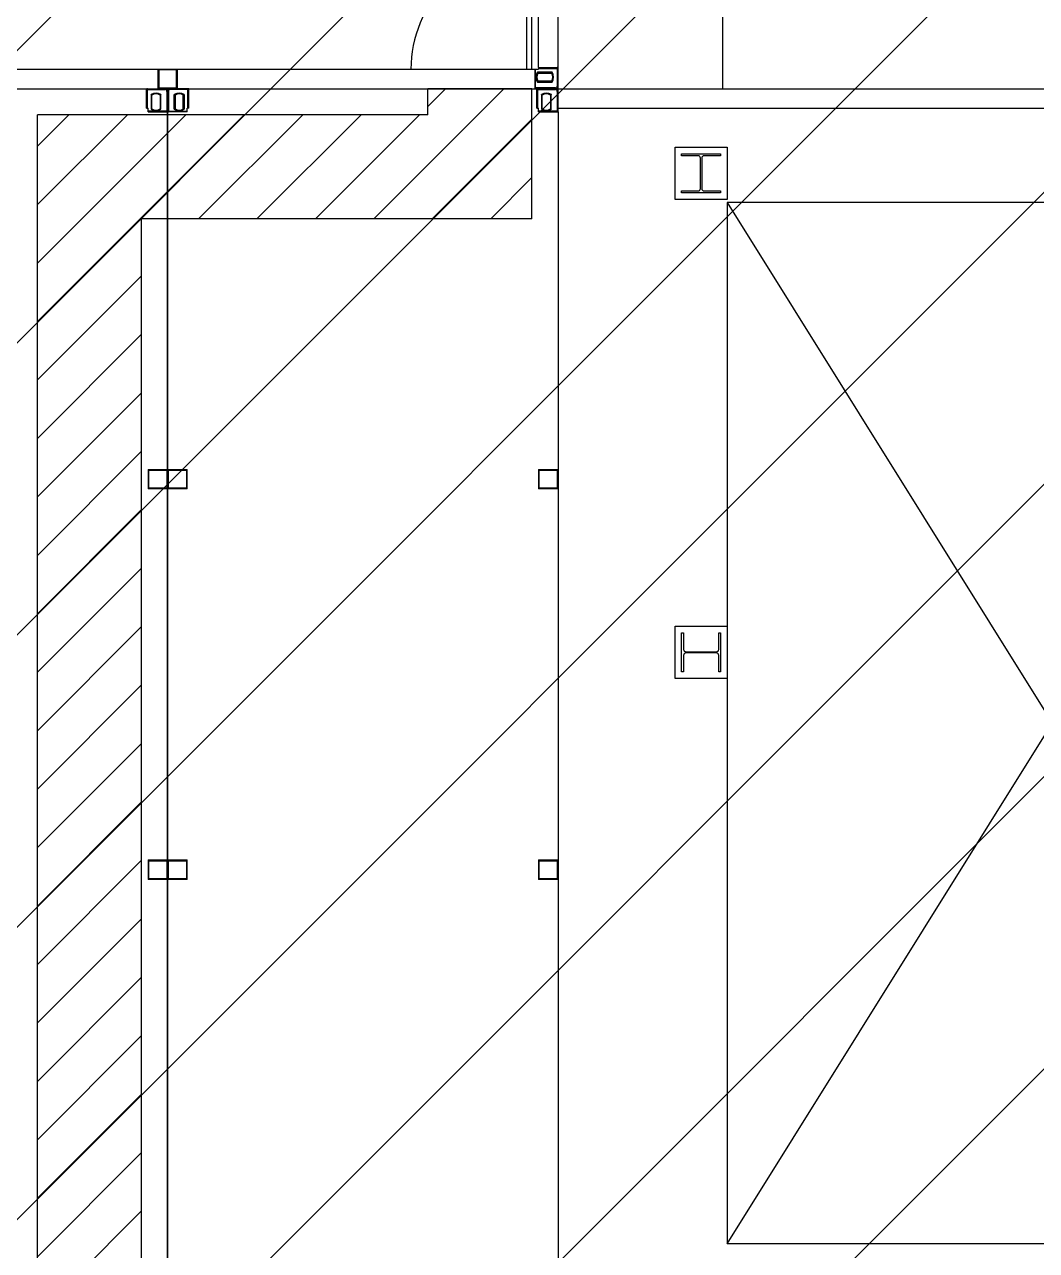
# Model space of a CAD drawing. Header units: millimetres. Extents: x -300 to 383236, y -195106 to -144646.
# Drawn here: x 61669 to 62136, y -149453 to -148888 of the extents above; entities that cross this region are included whole.
import ezdxf

# ---------------------------------------------------------------- set-up
doc = ezdxf.new("R2010")
doc.units = ezdxf.units.MM
doc.header["$LTSCALE"] = 60
doc.linetypes.add('CENTER', pattern=[2, 1.25, -0.25, 0.25, -0.25])
doc.linetypes.add('PHANTOM2', pattern=[31.75, 15.875, -3.175, 3.175, -3.175, 3.175, -3.175])
for name, color, linetype in [('C_CEN', 1, 'CENTER'), ('C_TEXT_01', 2, 'Continuous'), ('THERMAL INSULATED', 3, 'Continuous')]:
    doc.layers.add(name, color=color, linetype=linetype)

# ---------------------------------------------------------------- blocks, each defined once
blk = doc.blocks.new('KEY PLAN_NEW')
h = blk.add_hatch()
h.set_pattern_fill('ANSI31', color=253, scale=2)
h.set_pattern_definition([(45, (-1396.921, -1800.0236), (-4.490128, 4.490128), [])])
edge = h.paths.add_edge_path()
edge.add_line((-2006.86, -1075.94), (-2006.86, -1091.94))
edge.add_line((-2006.86, -1091.94), (-2067.86, -1091.94))
edge.add_line((-2067.86, -1091.94), (-2067.86, -1375.94))
edge.add_line((-2067.86, -1375.94), (-2006.86, -1375.94))
edge.add_line((-2006.86, -1375.94), (-2006.86, -1391.94))
edge.add_line((-2006.86, -1391.94), (-2007.86, -1391.94))
edge.add_line((-2007.86, -1391.94), (-2007.86, -1488.94))
edge.add_line((-2007.86, -1488.94), (-2008.31, -1488.94))
edge.add_arc((-2028.72, -1493.5), 20.91, 12.5777, 76.5787)
edge.add_line((-2023.86, -1473.16), (-2023.86, -1391.94))
edge.add_line((-2023.86, -1391.94), (-2247.86, -1391.94))
edge.add_line((-2247.86, -1391.94), (-2247.86, -1488.94))
edge.add_line((-2247.86, -1488.94), (-2263.86, -1488.94))
edge.add_line((-2263.86, -1488.94), (-2263.86, -1452.18))
edge.add_line((-2263.86, -1452.18), (-2549.86, -1452.18))
edge.add_line((-2549.86, -1452.18), (-2549.86, -1488.94))
edge.add_line((-2549.86, -1488.94), (-2565.86, -1488.94))
edge.add_line((-2565.86, -1488.94), (-2565.86, -1427.94))
edge.add_line((-2565.86, -1427.94), (-2720.86, -1427.94))
edge.add_line((-2720.86, -1427.94), (-2720.86, -1411.94))
edge.add_line((-2720.86, -1411.94), (-2623.86, -1411.94))
edge.add_line((-2623.86, -1411.94), (-2623.86, -1075.94))
edge.add_line((-2623.86, -1075.94), (-2563.86, -1075.94))
edge.add_line((-2563.86, -1075.94), (-2563.86, -1071.94))
edge.add_line((-2563.86, -1071.94), (-2547.86, -1071.94))
edge.add_line((-2547.86, -1071.94), (-2547.86, -1091.94))
edge.add_line((-2547.86, -1091.94), (-2607.86, -1091.94))
edge.add_line((-2607.86, -1091.94), (-2607.86, -1411.94))
edge.add_line((-2607.86, -1411.94), (-2549.86, -1411.94))
edge.add_line((-2549.86, -1411.94), (-2549.86, -1436.18))
edge.add_line((-2549.86, -1436.18), (-2263.86, -1436.18))
edge.add_line((-2263.86, -1436.18), (-2263.86, -1375.94))
edge.add_line((-2263.86, -1375.94), (-2083.86, -1375.94))
edge.add_line((-2083.86, -1375.94), (-2083.86, -1075.94))
edge.add_line((-2083.86, -1075.94), (-2006.86, -1075.94))
at = {"color": 253}
for p, q in [((-2546.86, -1068.7, 46), (-2546.86, -1015.18, 46)), ((-2548.66, -1068.94, 46), (-2548.66, -1050.36, 46)), ((-2660.3, -1068.94, 46), (-2547.42, -1068.94, 46)), ((-2605.36, -1068.94, 46), (-2605.36, -1071.94, 46)), ((-2605.36, -1068.94, 46), (-2602.36, -1068.94, 46)), ((-2602.48, -1069.06, 46), (-2605.24, -1069.06, 46)), ((-2602.48, -1069.06, 46), (-2605.24, -1069.06, 46)), ((-2605.24, -1069.06, 46), (-2605.24, -1071.82, 46)), ((-2602.48, -1071.82, 46), (-2602.48, -1069.06, 46)), ((-2602.36, -1071.94, 46), (-2602.36, -1068.94, 46)), ((-2547.42, -1068.94, 46), (-2546.86, -1068.94, 46)), ((-2546.86, -1068.7, 46), (-2546.86, -1068.94, 46)), ((-2605.24, -1071.82, 46), (-2602.48, -1071.82, 46)), ((-2660.62, -1071.94, 46), (-2607.1, -1071.94, 46)), ((-2607.1, -1071.94, 46), (-2603.86, -1071.94, 46)), ((-2603.86, -1075.5, 46), (-2603.86, -1071.94, 46)), ((-2600.62, -1071.94, 46), (-2603.86, -1071.94, 46)), ((-2603.86, -1071.94, 46), (-2603.86, -1075.5, 46)), ((-2603.86, -1075.5, 46), (-2603.86, -1071.94, 46)), ((-2600.62, -1071.94, 46), (-2547.1, -1071.94, 46)), ((-2600.62, -1071.94, 46), (-2547.1, -1071.94, 46)), ((-2547.86, -1071.94, 46), (-2563.86, -1071.94, 46)), ((-2563.86, -1075.94, 46), (-2563.86, -1071.94, 46)), ((-2547.86, -1091.94, 46), (-2547.86, -1071.94, 46)), ((-2547.1, -1071.94, 46), (-2543.86, -1071.94, 46)), ((-2543.86, -1075.5, 46), (-2543.86, -1071.94, 46)), ((-2543.86, -1071.94, 46), (-2123.86, -1071.94, 46)), ((-2607.1, -1074.94, 46), (-2606.86, -1074.94, 46)), ((-2606.86, -1075.5, 46), (-2606.86, -1074.94, 46)), ((-2603.86, -1075.5, 46), (-2603.86, -1368.38, 46)), ((-2603.86, -1368.38, 46), (-2603.86, -1075.5, 46)), ((-2600.62, -1074.94, 46), (-2600.86, -1074.94, 46)), ((-2600.86, -1075.5, 46), (-2600.86, -1074.94, 46)), ((-2547.1, -1074.94, 46), (-2546.86, -1074.94, 46)), ((-2546.86, -1075.5, 46), (-2546.86, -1074.94, 46)), ((-2543.86, -1074.94, 46), (-2123.86, -1074.94, 46)), ((-2543.86, -1075.5, 46), (-2543.86, -1368.38, 46)), ((-2623.86, -1411.94, 46), (-2623.86, -1075.94, 46)), ((-2563.86, -1075.94, 46), (-2623.86, -1075.94, 46)), ((-2517.86, -1089.44, 46), (-2517.86, -1249.44, 46)), ((-2417.86, -1089.44, 46), (-2517.86, -1089.44, 46)), ((-2607.86, -1411.94, 46), (-2607.86, -1091.94, 46)), ((-2547.86, -1091.94, 46), (-2607.86, -1091.94, 46)), ((-2606.86, -1130.44, 46), (-2606.86, -1133.44, 46)), ((-2606.86, -1130.44, 46), (-2603.86, -1130.44, 46)), ((-2606.74, -1133.32, 46), (-2606.74, -1130.56, 46)), ((-2606.74, -1130.56, 46), (-2603.98, -1130.56, 46)), ((-2603.98, -1130.56, 46), (-2603.98, -1133.32, 46)), ((-2603.98, -1130.56, 46), (-2603.98, -1133.32, 46)), ((-2603.86, -1130.44, 46), (-2603.86, -1133.44, 46)), ((-2603.86, -1130.44, 46), (-2600.86, -1130.44, 46)), ((-2603.74, -1133.32, 46), (-2603.74, -1130.56, 46)), ((-2603.74, -1130.56, 46), (-2600.98, -1130.56, 46)), ((-2600.98, -1130.56, 46), (-2600.98, -1133.32, 46)), ((-2600.98, -1130.56, 46), (-2600.98, -1133.32, 46)), ((-2600.86, -1133.44, 46), (-2600.86, -1130.44, 46)), ((-2546.86, -1130.44, 46), (-2546.86, -1133.44, 46)), ((-2546.86, -1130.44, 46), (-2543.86, -1130.44, 46)), ((-2546.74, -1133.32, 46), (-2546.74, -1130.56, 46)), ((-2546.74, -1130.56, 46), (-2543.98, -1130.56, 46)), ((-2543.98, -1130.56, 46), (-2543.98, -1133.32, 46)), ((-2543.98, -1130.56, 46), (-2543.98, -1133.32, 46)), ((-2543.86, -1130.44, 46), (-2543.86, -1133.44, 46)), ((-2603.86, -1133.44, 46), (-2606.86, -1133.44, 46)), ((-2603.98, -1133.32, 46), (-2606.74, -1133.32, 46)), ((-2600.86, -1133.44, 46), (-2603.86, -1133.44, 46)), ((-2600.98, -1133.32, 46), (-2603.74, -1133.32, 46)), ((-2543.86, -1133.44, 46), (-2546.86, -1133.44, 46)), ((-2543.98, -1133.32, 46), (-2546.74, -1133.32, 46)), ((-2606.86, -1190.44, 46), (-2606.86, -1193.44, 46)), ((-2606.86, -1190.44, 46), (-2603.86, -1190.44, 46)), ((-2603.86, -1190.44, 46), (-2600.86, -1190.44, 46)), ((-2600.86, -1193.44, 46), (-2600.86, -1190.44, 46)), ((-2546.86, -1190.44, 46), (-2546.86, -1193.44, 46)), ((-2546.86, -1190.44, 46), (-2543.86, -1190.44, 46)), ((-2606.74, -1193.32, 46), (-2606.74, -1190.56, 46)), ((-2606.74, -1190.56, 46), (-2603.98, -1190.56, 46)), ((-2603.98, -1190.56, 46), (-2603.98, -1193.32, 46)), ((-2603.98, -1190.56, 46), (-2603.98, -1193.32, 46)), ((-2603.74, -1193.32, 46), (-2603.74, -1190.56, 46)), ((-2603.74, -1190.56, 46), (-2600.98, -1190.56, 46)), ((-2600.98, -1190.56, 46), (-2600.98, -1193.32, 46)), ((-2600.98, -1190.56, 46), (-2600.98, -1193.32, 46)), ((-2546.74, -1193.32, 46), (-2546.74, -1190.56, 46)), ((-2546.74, -1190.56, 46), (-2543.98, -1190.56, 46)), ((-2543.98, -1190.56, 46), (-2543.98, -1193.32, 46)), ((-2543.98, -1190.56, 46), (-2543.98, -1193.32, 46)), ((-2603.86, -1193.44, 46), (-2606.86, -1193.44, 46)), ((-2603.98, -1193.32, 46), (-2606.74, -1193.32, 46)), ((-2600.86, -1193.44, 46), (-2603.86, -1193.44, 46)), ((-2600.98, -1193.32, 46), (-2603.74, -1193.32, 46)), ((-2543.86, -1193.44, 46), (-2546.86, -1193.44, 46)), ((-2543.98, -1193.32, 46), (-2546.74, -1193.32, 46)), ((-2417.86, -1249.44, 46), (-2517.86, -1249.44, 46))]:
    blk.add_line(p, q, dxfattribs=at)
at = {"color": 253, "linetype": 'Continuous'}
for p, q in [((-2547.42, -1068.94, 46), (-2547.42, -1071.94, 46)), ((-2547.3, -1071.82, 46), (-2547.3, -1068.94, 46)), ((-2544.76, -1069.41, 46), (-2547.02, -1069.41, 46)), ((-2546.96, -1069.53, 46), (-2544.83, -1069.53, 46)), ((-2546.86, -1068.7, 46), (-2543.86, -1068.7, 46)), ((-2546.86, -1068.82, 46), (-2543.98, -1068.82, 46)), ((-2543.98, -1068.7, 46), (-2543.98, -1068.82, 46)), ((-2543.86, -1068.82, 46), (-2543.98, -1068.82, 46)), ((-2543.98, -1068.82, 46), (-2543.98, -1071.53, 46)), ((-2547.42, -1071.82, 46), (-2547.3, -1071.82, 46)), ((-2547.3, -1071.82, 46), (-2547.3, -1071.94, 46)), ((-2544.27, -1071.82, 46), (-2547.3, -1071.82, 46)), ((-2547.02, -1070.92, 46), (-2544.76, -1070.92, 46)), ((-2544.83, -1070.8, 46), (-2546.96, -1070.8, 46)), ((-2544.27, -1071.82, 46), (-2544.27, -1071.94, 46)), ((-2543.98, -1071.53, 46), (-2543.86, -1071.53, 46)), ((-2543.98, -1071.82, 46), (-2543.98, -1071.82, 46)), ((-2543.98, -1071.82, 46), (-2543.98, -1071.82, 46)), ((-2607.1, -1074.94, 46), (-2607.1, -1071.94, 46)), ((-2607.1, -1072.06, 46), (-2606.98, -1072.06, 46)), ((-2606.98, -1071.94, 46), (-2606.98, -1072.06, 46)), ((-2606.98, -1074.94, 46), (-2606.98, -1072.06, 46)), ((-2606.98, -1072.06, 46), (-2604.27, -1072.06, 46)), ((-2606.4, -1072.84, 46), (-2606.4, -1075.1, 46)), ((-2606.28, -1075.04, 46), (-2606.28, -1072.91, 46)), ((-2605.01, -1072.91, 46), (-2605.01, -1075.04, 46)), ((-2604.89, -1075.1, 46), (-2604.89, -1072.84, 46)), ((-2604.27, -1072.06, 46), (-2604.27, -1071.94, 46)), ((-2603.98, -1072.06, 46), (-2603.98, -1072.06, 46)), ((-2603.98, -1072.06, 46), (-2603.98, -1072.06, 46)), ((-2603.98, -1072.35, 46), (-2603.86, -1072.35, 46)), ((-2603.98, -1072.35, 46), (-2603.98, -1075.38, 46)), ((-2603.74, -1072.35, 46), (-2603.86, -1072.35, 46)), ((-2603.74, -1072.06, 46), (-2603.74, -1072.06, 46)), ((-2603.74, -1072.06, 46), (-2603.74, -1072.06, 46)), ((-2603.74, -1072.35, 46), (-2603.74, -1075.38, 46)), ((-2603.45, -1072.06, 46), (-2603.45, -1071.94, 46)), ((-2600.74, -1072.06, 46), (-2603.45, -1072.06, 46)), ((-2602.84, -1075.1, 46), (-2602.84, -1072.84, 46)), ((-2602.72, -1072.91, 46), (-2602.72, -1075.04, 46)), ((-2601.45, -1075.04, 46), (-2601.45, -1072.91, 46)), ((-2601.33, -1072.84, 46), (-2601.33, -1075.1, 46)), ((-2600.74, -1071.94, 46), (-2600.74, -1072.06, 46)), ((-2600.62, -1072.06, 46), (-2600.74, -1072.06, 46)), ((-2600.74, -1074.94, 46), (-2600.74, -1072.06, 46)), ((-2600.62, -1074.94, 46), (-2600.62, -1071.94, 46)), ((-2547.1, -1074.94, 46), (-2547.1, -1071.94, 46)), ((-2547.1, -1072.06, 46), (-2546.98, -1072.06, 46)), ((-2546.98, -1071.94, 46), (-2546.98, -1072.06, 46)), ((-2546.98, -1074.94, 46), (-2546.98, -1072.06, 46)), ((-2546.98, -1072.06, 46), (-2544.27, -1072.06, 46)), ((-2546.4, -1072.84, 46), (-2546.4, -1075.1, 46)), ((-2546.28, -1075.04, 46), (-2546.28, -1072.91, 46)), ((-2545.01, -1072.91, 46), (-2545.01, -1075.04, 46)), ((-2544.89, -1075.1, 46), (-2544.89, -1072.84, 46)), ((-2544.27, -1072.06, 46), (-2544.27, -1071.94, 46)), ((-2543.98, -1072.06, 46), (-2543.98, -1072.06, 46)), ((-2543.98, -1072.06, 46), (-2543.98, -1072.06, 46)), ((-2543.98, -1072.35, 46), (-2543.86, -1072.35, 46)), ((-2543.98, -1072.35, 46), (-2543.98, -1075.38, 46)), ((-2603.98, -1075.38, 46), (-2606.86, -1075.38, 46)), ((-2606.86, -1075.5, 46), (-2603.86, -1075.5, 46)), ((-2603.98, -1075.5, 46), (-2603.98, -1075.38, 46)), ((-2603.98, -1075.38, 46), (-2603.86, -1075.38, 46)), ((-2603.74, -1075.38, 46), (-2603.86, -1075.38, 46)), ((-2600.86, -1075.5, 46), (-2603.86, -1075.5, 46)), ((-2603.74, -1075.5, 46), (-2603.74, -1075.38, 46)), ((-2603.74, -1075.38, 46), (-2600.86, -1075.38, 46)), ((-2543.98, -1075.38, 46), (-2546.86, -1075.38, 46)), ((-2546.86, -1075.5, 46), (-2543.86, -1075.5, 46)), ((-2543.98, -1075.5, 46), (-2543.98, -1075.38, 46)), ((-2543.98, -1075.38, 46), (-2543.86, -1075.38, 46))]:
    blk.add_line(p, q, dxfattribs=at)
at = {"color": 253, "elevation": 46}
for points in [[(-2543.86, -1071.94), (-2543.86, -1011.94), (-2663.86, -1011.94), (-2663.86, -1071.94)], [(-2663.86, -1071.94), (-2603.86, -1071.94)], [(-2603.86, -1071.94), (-2543.86, -1071.94)]]:
    blk.add_lwpolyline(points, dxfattribs=at)
blk.add_lwpolyline([(-2547.86, -1068.94), (-2547.86, -1050.34, 0.414214), (-2566.46, -1068.94, 0.414214)], format="xyb", dxfattribs=at)
at = {"color": 253, "linetype": 'Continuous'}
for centre, radius, start, end in [((-2545.89, -1070.16, 46), 1.36, 146.2792, 213.7208), ((-2545.89, -1070.16, 46), 1.24, 149.1964, 210.8036), ((-2545.89, -1070.16, 46), 1.24, 329.1964, 30.8036), ((-2545.89, -1070.16, 46), 1.36, 326.2792, 33.7208), ((-2543.98, -1068.82, 46), 0.12, 0, 90), ((-2547.3, -1071.82, 46), 0.12, 180, 270), ((-2544.27, -1071.53, 46), 0.41, 270, 0), ((-2544.27, -1071.53, 46), 0.29, 270, 0), ((-2606.98, -1072.06, 46), 0.12, 90, 180), ((-2605.64, -1073.97, 46), 1.36, 56.2792, 123.7208), ((-2605.64, -1073.97, 46), 1.24, 59.1964, 120.8036), ((-2604.27, -1072.35, 46), 0.41, 0, 90), ((-2604.27, -1072.35, 46), 0.29, 0, 90), ((-2603.45, -1072.35, 46), 0.41, 90, 180), ((-2603.45, -1072.35, 46), 0.29, 90, 180), ((-2602.08, -1073.97, 46), 1.36, 56.2792, 123.7208), ((-2602.08, -1073.97, 46), 1.24, 59.1964, 120.8036), ((-2600.74, -1072.06, 46), 0.12, 0, 90), ((-2546.98, -1072.06, 46), 0.12, 90, 180), ((-2545.64, -1073.97, 46), 1.36, 56.2792, 123.7208), ((-2545.64, -1073.97, 46), 1.24, 59.1964, 120.8036), ((-2544.27, -1072.35, 46), 0.41, 0, 90), ((-2544.27, -1072.35, 46), 0.29, 0, 90), ((-2605.64, -1073.97, 46), 1.36, 236.2792, 303.7208), ((-2605.64, -1073.97, 46), 1.24, 239.1964, 300.8036), ((-2603.98, -1075.38, 46), 0.12, 270, 0), ((-2603.74, -1075.38, 46), 0.12, 180, 270), ((-2602.08, -1073.97, 46), 1.36, 236.2792, 303.7208), ((-2602.08, -1073.97, 46), 1.24, 239.1964, 300.8036), ((-2545.64, -1073.97, 46), 1.36, 236.2792, 303.7208), ((-2545.64, -1073.97, 46), 1.24, 239.1964, 300.8036), ((-2543.98, -1075.38, 46), 0.12, 270, 0)]:
    blk.add_arc(centre, radius, start, end, dxfattribs=at)
for points, knots in [([(-2546.96, -1069.53, 46), (-2546.96, -1069.53, 46), (-2546.96, -1069.53, 46), (-2546.96, -1069.53, 46), (-2546.96, -1069.53, 46), (-2546.96, -1069.53, 46), (-2546.96, -1069.52, 46), (-2546.96, -1069.52, 46), (-2546.96, -1069.52, 46), (-2546.96, -1069.52, 46), (-2546.96, -1069.52, 46), (-2546.96, -1069.52, 46), (-2546.96, -1069.52, 46), (-2546.96, -1069.51, 46), (-2546.97, -1069.51, 46), (-2546.97, -1069.51, 46), (-2546.97, -1069.51, 46), (-2546.97, -1069.51, 46), (-2546.97, -1069.51, 46), (-2546.97, -1069.51, 46), (-2546.97, -1069.5, 46), (-2546.97, -1069.5, 46), (-2546.98, -1069.5, 46), (-2546.98, -1069.49, 46), (-2546.98, -1069.49, 46), (-2546.98, -1069.49, 46), (-2546.98, -1069.49, 46), (-2546.98, -1069.48, 46), (-2546.98, -1069.48, 46), (-2546.98, -1069.48, 46), (-2546.98, -1069.48, 46), (-2546.99, -1069.48, 46), (-2546.99, -1069.47, 46), (-2546.99, -1069.47, 46), (-2547, -1069.46, 46), (-2547, -1069.46, 46), (-2547, -1069.45, 46), (-2547, -1069.45, 46), (-2547, -1069.45, 46), (-2547, -1069.45, 46), (-2547, -1069.45, 46), (-2547, -1069.44, 46), (-2547.01, -1069.44, 46), (-2547.01, -1069.43, 46), (-2547.01, -1069.43, 46), (-2547.02, -1069.42, 46), (-2547.02, -1069.42, 46), (-2547.02, -1069.42, 46), (-2547.02, -1069.41, 46), (-2547.02, -1069.41, 46), (-2547.02, -1069.41, 46), (-2547.02, -1069.41, 46), (-2547.02, -1069.41, 46), (-2547.02, -1069.41, 46)], [0, 0, 0, 0, 0.06206, 0.12459, 0.12459, 0.155854, 0.155854, 0.171487, 0.171487, 0.187119, 0.187119, 0.249648, 0.249648, 0.312178, 0.312178, 0.343442, 0.343442, 0.359075, 0.359075, 0.374707, 0.374707, 0.437236, 0.437236, 0.499766, 0.499766, 0.53103, 0.53103, 0.546663, 0.546663, 0.562295, 0.562295, 0.624824, 0.624824, 0.687353, 0.687353, 0.749883, 0.749883, 0.765515, 0.765515, 0.781147, 0.781147, 0.812412, 0.812412, 0.874941, 0.874941, 0.937471, 0.937471, 0.968735, 0.968735, 0.984368, 0.992184, 0.992184, 1, 1, 1, 1]), ([(-2544.83, -1069.53, 46), (-2544.83, -1069.53, 46), (-2544.83, -1069.53, 46), (-2544.83, -1069.53, 46), (-2544.82, -1069.53, 46), (-2544.82, -1069.53, 46), (-2544.82, -1069.52, 46), (-2544.82, -1069.52, 46), (-2544.82, -1069.52, 46), (-2544.82, -1069.52, 46), (-2544.82, -1069.52, 46), (-2544.82, -1069.52, 46), (-2544.82, -1069.52, 46), (-2544.82, -1069.51, 46), (-2544.82, -1069.51, 46), (-2544.82, -1069.51, 46), (-2544.82, -1069.51, 46), (-2544.82, -1069.51, 46), (-2544.81, -1069.51, 46), (-2544.81, -1069.51, 46), (-2544.81, -1069.5, 46), (-2544.81, -1069.5, 46), (-2544.81, -1069.5, 46), (-2544.81, -1069.49, 46), (-2544.8, -1069.49, 46), (-2544.8, -1069.49, 46), (-2544.8, -1069.49, 46), (-2544.8, -1069.48, 46), (-2544.8, -1069.48, 46), (-2544.8, -1069.48, 46), (-2544.8, -1069.48, 46), (-2544.8, -1069.48, 46), (-2544.79, -1069.47, 46), (-2544.79, -1069.47, 46), (-2544.79, -1069.46, 46), (-2544.79, -1069.46, 46), (-2544.78, -1069.45, 46), (-2544.78, -1069.45, 46), (-2544.78, -1069.45, 46), (-2544.78, -1069.45, 46), (-2544.78, -1069.45, 46), (-2544.78, -1069.44, 46), (-2544.78, -1069.44, 46), (-2544.77, -1069.43, 46), (-2544.77, -1069.43, 46), (-2544.77, -1069.42, 46), (-2544.77, -1069.42, 46), (-2544.76, -1069.42, 46), (-2544.76, -1069.41, 46), (-2544.76, -1069.41, 46), (-2544.76, -1069.41, 46), (-2544.76, -1069.41, 46), (-2544.76, -1069.41, 46), (-2544.76, -1069.41, 46)], [0, 0, 0, 0, 0.06206, 0.12459, 0.12459, 0.155854, 0.155854, 0.171487, 0.171487, 0.187119, 0.187119, 0.249648, 0.249648, 0.312178, 0.312178, 0.343442, 0.343442, 0.359075, 0.359075, 0.374707, 0.374707, 0.437236, 0.437236, 0.499766, 0.499766, 0.53103, 0.53103, 0.546663, 0.546663, 0.562295, 0.562295, 0.624824, 0.624824, 0.687353, 0.687353, 0.749883, 0.749883, 0.765515, 0.765515, 0.781147, 0.781147, 0.812412, 0.812412, 0.874941, 0.874941, 0.937471, 0.937471, 0.968735, 0.968735, 0.984368, 0.992184, 0.992184, 1, 1, 1, 1]), ([(-2547.02, -1070.92, 46), (-2547.02, -1070.92, 46), (-2547.02, -1070.92, 46), (-2547.02, -1070.92, 46), (-2547.02, -1070.92, 46), (-2547.02, -1070.91, 46), (-2547.02, -1070.91, 46), (-2547.02, -1070.91, 46), (-2547.02, -1070.9, 46), (-2547.01, -1070.9, 46), (-2547.01, -1070.89, 46), (-2547.01, -1070.89, 46), (-2547, -1070.88, 46), (-2547, -1070.88, 46), (-2547, -1070.88, 46), (-2547, -1070.88, 46), (-2547, -1070.88, 46), (-2547, -1070.88, 46), (-2547, -1070.87, 46), (-2547, -1070.87, 46), (-2546.99, -1070.86, 46), (-2546.99, -1070.86, 46), (-2546.99, -1070.85, 46), (-2546.98, -1070.85, 46), (-2546.98, -1070.84, 46), (-2546.98, -1070.84, 46), (-2546.98, -1070.84, 46), (-2546.98, -1070.84, 46), (-2546.98, -1070.84, 46), (-2546.98, -1070.84, 46), (-2546.98, -1070.83, 46), (-2546.98, -1070.83, 46), (-2546.97, -1070.83, 46), (-2546.97, -1070.82, 46), (-2546.97, -1070.82, 46), (-2546.97, -1070.82, 46), (-2546.97, -1070.82, 46), (-2546.97, -1070.82, 46), (-2546.97, -1070.82, 46), (-2546.97, -1070.82, 46), (-2546.96, -1070.81, 46), (-2546.96, -1070.81, 46), (-2546.96, -1070.81, 46), (-2546.96, -1070.81, 46), (-2546.96, -1070.8, 46), (-2546.96, -1070.8, 46), (-2546.96, -1070.8, 46), (-2546.96, -1070.8, 46), (-2546.96, -1070.8, 46), (-2546.96, -1070.8, 46), (-2546.96, -1070.8, 46), (-2546.96, -1070.8, 46), (-2546.96, -1070.8, 46), (-2546.96, -1070.8, 46)], [0, 0, 0, 0, 0.00782, 0.00782, 0.015639, 0.031279, 0.031279, 0.062557, 0.062557, 0.125114, 0.125114, 0.187671, 0.187671, 0.21895, 0.21895, 0.234589, 0.234589, 0.250228, 0.250228, 0.312785, 0.312785, 0.375342, 0.375342, 0.437899, 0.437899, 0.453538, 0.453538, 0.469178, 0.469178, 0.500456, 0.500456, 0.563013, 0.563013, 0.62557, 0.62557, 0.641209, 0.641209, 0.656849, 0.656849, 0.688127, 0.688127, 0.750684, 0.750684, 0.813241, 0.813241, 0.828881, 0.828881, 0.84452, 0.84452, 0.875798, 0.875798, 0.938355, 1, 1, 1, 1]), ([(-2544.76, -1070.92, 46), (-2544.76, -1070.92, 46), (-2544.76, -1070.92, 46), (-2544.76, -1070.92, 46), (-2544.76, -1070.92, 46), (-2544.76, -1070.91, 46), (-2544.76, -1070.91, 46), (-2544.77, -1070.91, 46), (-2544.77, -1070.9, 46), (-2544.77, -1070.9, 46), (-2544.77, -1070.89, 46), (-2544.78, -1070.89, 46), (-2544.78, -1070.88, 46), (-2544.78, -1070.88, 46), (-2544.78, -1070.88, 46), (-2544.78, -1070.88, 46), (-2544.78, -1070.88, 46), (-2544.78, -1070.88, 46), (-2544.79, -1070.87, 46), (-2544.79, -1070.87, 46), (-2544.79, -1070.86, 46), (-2544.79, -1070.86, 46), (-2544.8, -1070.85, 46), (-2544.8, -1070.85, 46), (-2544.8, -1070.84, 46), (-2544.8, -1070.84, 46), (-2544.8, -1070.84, 46), (-2544.8, -1070.84, 46), (-2544.8, -1070.84, 46), (-2544.8, -1070.84, 46), (-2544.81, -1070.83, 46), (-2544.81, -1070.83, 46), (-2544.81, -1070.83, 46), (-2544.81, -1070.82, 46), (-2544.81, -1070.82, 46), (-2544.81, -1070.82, 46), (-2544.82, -1070.82, 46), (-2544.82, -1070.82, 46), (-2544.82, -1070.82, 46), (-2544.82, -1070.82, 46), (-2544.82, -1070.81, 46), (-2544.82, -1070.81, 46), (-2544.82, -1070.81, 46), (-2544.82, -1070.81, 46), (-2544.82, -1070.8, 46), (-2544.82, -1070.8, 46), (-2544.82, -1070.8, 46), (-2544.82, -1070.8, 46), (-2544.82, -1070.8, 46), (-2544.82, -1070.8, 46), (-2544.83, -1070.8, 46), (-2544.83, -1070.8, 46), (-2544.83, -1070.8, 46), (-2544.83, -1070.8, 46)], [0, 0, 0, 0, 0.00782, 0.00782, 0.015639, 0.031279, 0.031279, 0.062557, 0.062557, 0.125114, 0.125114, 0.187671, 0.187671, 0.21895, 0.21895, 0.234589, 0.234589, 0.250228, 0.250228, 0.312785, 0.312785, 0.375342, 0.375342, 0.437899, 0.437899, 0.453538, 0.453538, 0.469178, 0.469178, 0.500456, 0.500456, 0.563013, 0.563013, 0.62557, 0.62557, 0.641209, 0.641209, 0.656849, 0.656849, 0.688127, 0.688127, 0.750684, 0.750684, 0.813241, 0.813241, 0.828881, 0.828881, 0.84452, 0.84452, 0.875798, 0.875798, 0.938355, 1, 1, 1, 1]), ([(-2606.28, -1072.91, 46), (-2606.28, -1072.91, 46), (-2606.28, -1072.91, 46), (-2606.28, -1072.91, 46), (-2606.28, -1072.91, 46), (-2606.28, -1072.91, 46), (-2606.28, -1072.91, 46), (-2606.28, -1072.91, 46), (-2606.28, -1072.91, 46), (-2606.28, -1072.91, 46), (-2606.28, -1072.9, 46), (-2606.29, -1072.9, 46), (-2606.29, -1072.9, 46), (-2606.29, -1072.9, 46), (-2606.29, -1072.9, 46), (-2606.29, -1072.9, 46), (-2606.3, -1072.9, 46), (-2606.3, -1072.9, 46), (-2606.3, -1072.9, 46), (-2606.3, -1072.9, 46), (-2606.3, -1072.89, 46), (-2606.3, -1072.89, 46), (-2606.31, -1072.89, 46), (-2606.31, -1072.89, 46), (-2606.32, -1072.89, 46), (-2606.32, -1072.89, 46), (-2606.32, -1072.88, 46), (-2606.32, -1072.88, 46), (-2606.32, -1072.88, 46), (-2606.32, -1072.88, 46), (-2606.33, -1072.88, 46), (-2606.33, -1072.88, 46), (-2606.34, -1072.88, 46), (-2606.34, -1072.87, 46), (-2606.35, -1072.87, 46), (-2606.35, -1072.87, 46), (-2606.35, -1072.87, 46), (-2606.35, -1072.87, 46), (-2606.36, -1072.86, 46), (-2606.36, -1072.86, 46), (-2606.36, -1072.86, 46), (-2606.36, -1072.86, 46), (-2606.37, -1072.86, 46), (-2606.37, -1072.86, 46), (-2606.38, -1072.85, 46), (-2606.38, -1072.85, 46), (-2606.39, -1072.85, 46), (-2606.39, -1072.85, 46), (-2606.39, -1072.84, 46), (-2606.39, -1072.84, 46), (-2606.39, -1072.84, 46), (-2606.4, -1072.84, 46), (-2606.4, -1072.84, 46), (-2606.4, -1072.84, 46)], [0, 0, 0, 0, 0.06206, 0.12459, 0.12459, 0.155854, 0.155854, 0.171487, 0.171487, 0.187119, 0.187119, 0.249648, 0.249648, 0.312178, 0.312178, 0.343442, 0.343442, 0.359075, 0.359075, 0.374707, 0.374707, 0.437236, 0.437236, 0.499766, 0.499766, 0.53103, 0.53103, 0.546663, 0.546663, 0.562295, 0.562295, 0.624824, 0.624824, 0.687353, 0.687353, 0.749883, 0.749883, 0.765515, 0.765515, 0.781147, 0.781147, 0.812412, 0.812412, 0.874941, 0.874941, 0.937471, 0.937471, 0.968735, 0.968735, 0.984368, 0.992184, 0.992184, 1, 1, 1, 1]), ([(-2604.89, -1072.84, 46), (-2604.89, -1072.84, 46), (-2604.89, -1072.84, 46), (-2604.89, -1072.84, 46), (-2604.89, -1072.84, 46), (-2604.89, -1072.84, 46), (-2604.89, -1072.85, 46), (-2604.9, -1072.85, 46), (-2604.9, -1072.85, 46), (-2604.91, -1072.85, 46), (-2604.91, -1072.86, 46), (-2604.92, -1072.86, 46), (-2604.92, -1072.86, 46), (-2604.92, -1072.86, 46), (-2604.93, -1072.86, 46), (-2604.93, -1072.86, 46), (-2604.93, -1072.87, 46), (-2604.93, -1072.87, 46), (-2604.93, -1072.87, 46), (-2604.94, -1072.87, 46), (-2604.94, -1072.87, 46), (-2604.95, -1072.88, 46), (-2604.95, -1072.88, 46), (-2604.96, -1072.88, 46), (-2604.96, -1072.88, 46), (-2604.96, -1072.88, 46), (-2604.96, -1072.88, 46), (-2604.96, -1072.88, 46), (-2604.97, -1072.89, 46), (-2604.97, -1072.89, 46), (-2604.97, -1072.89, 46), (-2604.97, -1072.89, 46), (-2604.98, -1072.89, 46), (-2604.98, -1072.89, 46), (-2604.99, -1072.9, 46), (-2604.99, -1072.9, 46), (-2604.99, -1072.9, 46), (-2604.99, -1072.9, 46), (-2604.99, -1072.9, 46), (-2604.99, -1072.9, 46), (-2604.99, -1072.9, 46), (-2604.99, -1072.9, 46), (-2605, -1072.9, 46), (-2605, -1072.9, 46), (-2605, -1072.91, 46), (-2605, -1072.91, 46), (-2605, -1072.91, 46), (-2605, -1072.91, 46), (-2605, -1072.91, 46), (-2605, -1072.91, 46), (-2605.01, -1072.91, 46), (-2605.01, -1072.91, 46), (-2605.01, -1072.91, 46), (-2605.01, -1072.91, 46)], [0, 0, 0, 0, 0.00782, 0.00782, 0.015639, 0.031279, 0.031279, 0.062557, 0.062557, 0.125114, 0.125114, 0.187671, 0.187671, 0.21895, 0.21895, 0.234589, 0.234589, 0.250228, 0.250228, 0.312785, 0.312785, 0.375342, 0.375342, 0.437899, 0.437899, 0.453538, 0.453538, 0.469178, 0.469178, 0.500456, 0.500456, 0.563013, 0.563013, 0.62557, 0.62557, 0.641209, 0.641209, 0.656849, 0.656849, 0.688127, 0.688127, 0.750684, 0.750684, 0.813241, 0.813241, 0.828881, 0.828881, 0.84452, 0.84452, 0.875798, 0.875798, 0.938355, 1, 1, 1, 1]), ([(-2602.84, -1072.84, 46), (-2602.84, -1072.84, 46), (-2602.84, -1072.84, 46), (-2602.83, -1072.84, 46), (-2602.83, -1072.84, 46), (-2602.83, -1072.84, 46), (-2602.83, -1072.85, 46), (-2602.83, -1072.85, 46), (-2602.82, -1072.85, 46), (-2602.82, -1072.85, 46), (-2602.81, -1072.86, 46), (-2602.81, -1072.86, 46), (-2602.8, -1072.86, 46), (-2602.8, -1072.86, 46), (-2602.8, -1072.86, 46), (-2602.8, -1072.86, 46), (-2602.79, -1072.87, 46), (-2602.79, -1072.87, 46), (-2602.79, -1072.87, 46), (-2602.79, -1072.87, 46), (-2602.78, -1072.87, 46), (-2602.78, -1072.88, 46), (-2602.77, -1072.88, 46), (-2602.77, -1072.88, 46), (-2602.76, -1072.88, 46), (-2602.76, -1072.88, 46), (-2602.76, -1072.88, 46), (-2602.76, -1072.88, 46), (-2602.76, -1072.89, 46), (-2602.76, -1072.89, 46), (-2602.75, -1072.89, 46), (-2602.75, -1072.89, 46), (-2602.74, -1072.89, 46), (-2602.74, -1072.89, 46), (-2602.74, -1072.9, 46), (-2602.74, -1072.9, 46), (-2602.74, -1072.9, 46), (-2602.74, -1072.9, 46), (-2602.73, -1072.9, 46), (-2602.73, -1072.9, 46), (-2602.73, -1072.9, 46), (-2602.73, -1072.9, 46), (-2602.73, -1072.9, 46), (-2602.72, -1072.9, 46), (-2602.72, -1072.91, 46), (-2602.72, -1072.91, 46), (-2602.72, -1072.91, 46), (-2602.72, -1072.91, 46), (-2602.72, -1072.91, 46), (-2602.72, -1072.91, 46), (-2602.72, -1072.91, 46), (-2602.72, -1072.91, 46), (-2602.72, -1072.91, 46), (-2602.72, -1072.91, 46)], [0, 0, 0, 0, 0.00782, 0.00782, 0.015639, 0.031279, 0.031279, 0.062557, 0.062557, 0.125114, 0.125114, 0.187671, 0.187671, 0.21895, 0.21895, 0.234589, 0.234589, 0.250228, 0.250228, 0.312785, 0.312785, 0.375342, 0.375342, 0.437899, 0.437899, 0.453538, 0.453538, 0.469178, 0.469178, 0.500456, 0.500456, 0.563013, 0.563013, 0.62557, 0.62557, 0.641209, 0.641209, 0.656849, 0.656849, 0.688127, 0.688127, 0.750684, 0.750684, 0.813241, 0.813241, 0.828881, 0.828881, 0.84452, 0.84452, 0.875798, 0.875798, 0.938355, 1, 1, 1, 1]), ([(-2601.45, -1072.91, 46), (-2601.45, -1072.91, 46), (-2601.45, -1072.91, 46), (-2601.45, -1072.91, 46), (-2601.44, -1072.91, 46), (-2601.44, -1072.91, 46), (-2601.44, -1072.91, 46), (-2601.44, -1072.91, 46), (-2601.44, -1072.91, 46), (-2601.44, -1072.91, 46), (-2601.44, -1072.9, 46), (-2601.44, -1072.9, 46), (-2601.43, -1072.9, 46), (-2601.43, -1072.9, 46), (-2601.43, -1072.9, 46), (-2601.43, -1072.9, 46), (-2601.43, -1072.9, 46), (-2601.43, -1072.9, 46), (-2601.43, -1072.9, 46), (-2601.43, -1072.9, 46), (-2601.42, -1072.89, 46), (-2601.42, -1072.89, 46), (-2601.41, -1072.89, 46), (-2601.41, -1072.89, 46), (-2601.41, -1072.89, 46), (-2601.41, -1072.89, 46), (-2601.4, -1072.88, 46), (-2601.4, -1072.88, 46), (-2601.4, -1072.88, 46), (-2601.4, -1072.88, 46), (-2601.4, -1072.88, 46), (-2601.39, -1072.88, 46), (-2601.39, -1072.88, 46), (-2601.38, -1072.87, 46), (-2601.38, -1072.87, 46), (-2601.37, -1072.87, 46), (-2601.37, -1072.87, 46), (-2601.37, -1072.87, 46), (-2601.37, -1072.86, 46), (-2601.37, -1072.86, 46), (-2601.36, -1072.86, 46), (-2601.36, -1072.86, 46), (-2601.36, -1072.86, 46), (-2601.35, -1072.86, 46), (-2601.35, -1072.85, 46), (-2601.34, -1072.85, 46), (-2601.34, -1072.85, 46), (-2601.33, -1072.85, 46), (-2601.33, -1072.84, 46), (-2601.33, -1072.84, 46), (-2601.33, -1072.84, 46), (-2601.33, -1072.84, 46), (-2601.33, -1072.84, 46), (-2601.33, -1072.84, 46)], [0, 0, 0, 0, 0.06206, 0.12459, 0.12459, 0.155854, 0.155854, 0.171487, 0.171487, 0.187119, 0.187119, 0.249648, 0.249648, 0.312178, 0.312178, 0.343442, 0.343442, 0.359075, 0.359075, 0.374707, 0.374707, 0.437236, 0.437236, 0.499766, 0.499766, 0.53103, 0.53103, 0.546663, 0.546663, 0.562295, 0.562295, 0.624824, 0.624824, 0.687353, 0.687353, 0.749883, 0.749883, 0.765515, 0.765515, 0.781147, 0.781147, 0.812412, 0.812412, 0.874941, 0.874941, 0.937471, 0.937471, 0.968735, 0.968735, 0.984368, 0.992184, 0.992184, 1, 1, 1, 1]), ([(-2546.28, -1072.91, 46), (-2546.28, -1072.91, 46), (-2546.28, -1072.91, 46), (-2546.28, -1072.91, 46), (-2546.28, -1072.91, 46), (-2546.28, -1072.91, 46), (-2546.28, -1072.91, 46), (-2546.28, -1072.91, 46), (-2546.28, -1072.91, 46), (-2546.28, -1072.91, 46), (-2546.28, -1072.9, 46), (-2546.29, -1072.9, 46), (-2546.29, -1072.9, 46), (-2546.29, -1072.9, 46), (-2546.29, -1072.9, 46), (-2546.29, -1072.9, 46), (-2546.3, -1072.9, 46), (-2546.3, -1072.9, 46), (-2546.3, -1072.9, 46), (-2546.3, -1072.9, 46), (-2546.3, -1072.89, 46), (-2546.3, -1072.89, 46), (-2546.31, -1072.89, 46), (-2546.31, -1072.89, 46), (-2546.32, -1072.89, 46), (-2546.32, -1072.89, 46), (-2546.32, -1072.88, 46), (-2546.32, -1072.88, 46), (-2546.32, -1072.88, 46), (-2546.32, -1072.88, 46), (-2546.33, -1072.88, 46), (-2546.33, -1072.88, 46), (-2546.34, -1072.88, 46), (-2546.34, -1072.87, 46), (-2546.35, -1072.87, 46), (-2546.35, -1072.87, 46), (-2546.35, -1072.87, 46), (-2546.35, -1072.87, 46), (-2546.36, -1072.86, 46), (-2546.36, -1072.86, 46), (-2546.36, -1072.86, 46), (-2546.36, -1072.86, 46), (-2546.37, -1072.86, 46), (-2546.37, -1072.86, 46), (-2546.38, -1072.85, 46), (-2546.38, -1072.85, 46), (-2546.39, -1072.85, 46), (-2546.39, -1072.85, 46), (-2546.39, -1072.84, 46), (-2546.39, -1072.84, 46), (-2546.39, -1072.84, 46), (-2546.4, -1072.84, 46), (-2546.4, -1072.84, 46), (-2546.4, -1072.84, 46)], [0, 0, 0, 0, 0.06206, 0.12459, 0.12459, 0.155854, 0.155854, 0.171487, 0.171487, 0.187119, 0.187119, 0.249648, 0.249648, 0.312178, 0.312178, 0.343442, 0.343442, 0.359075, 0.359075, 0.374707, 0.374707, 0.437236, 0.437236, 0.499766, 0.499766, 0.53103, 0.53103, 0.546663, 0.546663, 0.562295, 0.562295, 0.624824, 0.624824, 0.687353, 0.687353, 0.749883, 0.749883, 0.765515, 0.765515, 0.781147, 0.781147, 0.812412, 0.812412, 0.874941, 0.874941, 0.937471, 0.937471, 0.968735, 0.968735, 0.984368, 0.992184, 0.992184, 1, 1, 1, 1]), ([(-2544.89, -1072.84, 46), (-2544.89, -1072.84, 46), (-2544.89, -1072.84, 46), (-2544.89, -1072.84, 46), (-2544.89, -1072.84, 46), (-2544.89, -1072.84, 46), (-2544.89, -1072.85, 46), (-2544.9, -1072.85, 46), (-2544.9, -1072.85, 46), (-2544.91, -1072.85, 46), (-2544.91, -1072.86, 46), (-2544.92, -1072.86, 46), (-2544.92, -1072.86, 46), (-2544.92, -1072.86, 46), (-2544.93, -1072.86, 46), (-2544.93, -1072.86, 46), (-2544.93, -1072.87, 46), (-2544.93, -1072.87, 46), (-2544.93, -1072.87, 46), (-2544.94, -1072.87, 46), (-2544.94, -1072.87, 46), (-2544.95, -1072.88, 46), (-2544.95, -1072.88, 46), (-2544.96, -1072.88, 46), (-2544.96, -1072.88, 46), (-2544.96, -1072.88, 46), (-2544.96, -1072.88, 46), (-2544.96, -1072.88, 46), (-2544.97, -1072.89, 46), (-2544.97, -1072.89, 46), (-2544.97, -1072.89, 46), (-2544.97, -1072.89, 46), (-2544.98, -1072.89, 46), (-2544.98, -1072.89, 46), (-2544.99, -1072.9, 46), (-2544.99, -1072.9, 46), (-2544.99, -1072.9, 46), (-2544.99, -1072.9, 46), (-2544.99, -1072.9, 46), (-2544.99, -1072.9, 46), (-2544.99, -1072.9, 46), (-2544.99, -1072.9, 46), (-2545, -1072.9, 46), (-2545, -1072.9, 46), (-2545, -1072.91, 46), (-2545, -1072.91, 46), (-2545, -1072.91, 46), (-2545, -1072.91, 46), (-2545, -1072.91, 46), (-2545, -1072.91, 46), (-2545.01, -1072.91, 46), (-2545.01, -1072.91, 46), (-2545.01, -1072.91, 46), (-2545.01, -1072.91, 46)], [0, 0, 0, 0, 0.00782, 0.00782, 0.015639, 0.031279, 0.031279, 0.062557, 0.062557, 0.125114, 0.125114, 0.187671, 0.187671, 0.21895, 0.21895, 0.234589, 0.234589, 0.250228, 0.250228, 0.312785, 0.312785, 0.375342, 0.375342, 0.437899, 0.437899, 0.453538, 0.453538, 0.469178, 0.469178, 0.500456, 0.500456, 0.563013, 0.563013, 0.62557, 0.62557, 0.641209, 0.641209, 0.656849, 0.656849, 0.688127, 0.688127, 0.750684, 0.750684, 0.813241, 0.813241, 0.828881, 0.828881, 0.84452, 0.84452, 0.875798, 0.875798, 0.938355, 1, 1, 1, 1]), ([(-2606.28, -1075.04, 46), (-2606.28, -1075.04, 46), (-2606.28, -1075.04, 46), (-2606.28, -1075.04, 46), (-2606.28, -1075.04, 46), (-2606.28, -1075.04, 46), (-2606.28, -1075.04, 46), (-2606.28, -1075.04, 46), (-2606.28, -1075.04, 46), (-2606.28, -1075.04, 46), (-2606.28, -1075.04, 46), (-2606.29, -1075.04, 46), (-2606.29, -1075.05, 46), (-2606.29, -1075.05, 46), (-2606.29, -1075.05, 46), (-2606.29, -1075.05, 46), (-2606.3, -1075.05, 46), (-2606.3, -1075.05, 46), (-2606.3, -1075.05, 46), (-2606.3, -1075.05, 46), (-2606.3, -1075.05, 46), (-2606.3, -1075.05, 46), (-2606.31, -1075.06, 46), (-2606.31, -1075.06, 46), (-2606.32, -1075.06, 46), (-2606.32, -1075.06, 46), (-2606.32, -1075.06, 46), (-2606.32, -1075.06, 46), (-2606.32, -1075.06, 46), (-2606.32, -1075.06, 46), (-2606.33, -1075.07, 46), (-2606.33, -1075.07, 46), (-2606.34, -1075.07, 46), (-2606.34, -1075.07, 46), (-2606.35, -1075.08, 46), (-2606.35, -1075.08, 46), (-2606.35, -1075.08, 46), (-2606.35, -1075.08, 46), (-2606.36, -1075.08, 46), (-2606.36, -1075.08, 46), (-2606.36, -1075.09, 46), (-2606.36, -1075.09, 46), (-2606.37, -1075.09, 46), (-2606.37, -1075.09, 46), (-2606.38, -1075.09, 46), (-2606.38, -1075.1, 46), (-2606.39, -1075.1, 46), (-2606.39, -1075.1, 46), (-2606.39, -1075.1, 46), (-2606.39, -1075.1, 46), (-2606.39, -1075.1, 46), (-2606.4, -1075.1, 46), (-2606.4, -1075.1, 46), (-2606.4, -1075.1, 46)], [0, 0, 0, 0, 0.06206, 0.12459, 0.12459, 0.155854, 0.155854, 0.171487, 0.171487, 0.187119, 0.187119, 0.249648, 0.249648, 0.312178, 0.312178, 0.343442, 0.343442, 0.359075, 0.359075, 0.374707, 0.374707, 0.437236, 0.437236, 0.499766, 0.499766, 0.53103, 0.53103, 0.546663, 0.546663, 0.562295, 0.562295, 0.624824, 0.624824, 0.687353, 0.687353, 0.749883, 0.749883, 0.765515, 0.765515, 0.781147, 0.781147, 0.812412, 0.812412, 0.874941, 0.874941, 0.937471, 0.937471, 0.968735, 0.968735, 0.984368, 0.992184, 0.992184, 1, 1, 1, 1]), ([(-2604.89, -1075.1, 46), (-2604.89, -1075.1, 46), (-2604.89, -1075.1, 46), (-2604.89, -1075.1, 46), (-2604.89, -1075.1, 46), (-2604.89, -1075.1, 46), (-2604.89, -1075.1, 46), (-2604.9, -1075.1, 46), (-2604.9, -1075.1, 46), (-2604.91, -1075.09, 46), (-2604.91, -1075.09, 46), (-2604.92, -1075.09, 46), (-2604.92, -1075.09, 46), (-2604.92, -1075.09, 46), (-2604.93, -1075.08, 46), (-2604.93, -1075.08, 46), (-2604.93, -1075.08, 46), (-2604.93, -1075.08, 46), (-2604.93, -1075.08, 46), (-2604.94, -1075.08, 46), (-2604.94, -1075.07, 46), (-2604.95, -1075.07, 46), (-2604.95, -1075.07, 46), (-2604.96, -1075.07, 46), (-2604.96, -1075.06, 46), (-2604.96, -1075.06, 46), (-2604.96, -1075.06, 46), (-2604.96, -1075.06, 46), (-2604.97, -1075.06, 46), (-2604.97, -1075.06, 46), (-2604.97, -1075.06, 46), (-2604.97, -1075.06, 46), (-2604.98, -1075.05, 46), (-2604.98, -1075.05, 46), (-2604.99, -1075.05, 46), (-2604.99, -1075.05, 46), (-2604.99, -1075.05, 46), (-2604.99, -1075.05, 46), (-2604.99, -1075.05, 46), (-2604.99, -1075.05, 46), (-2604.99, -1075.05, 46), (-2604.99, -1075.05, 46), (-2605, -1075.04, 46), (-2605, -1075.04, 46), (-2605, -1075.04, 46), (-2605, -1075.04, 46), (-2605, -1075.04, 46), (-2605, -1075.04, 46), (-2605, -1075.04, 46), (-2605, -1075.04, 46), (-2605.01, -1075.04, 46), (-2605.01, -1075.04, 46), (-2605.01, -1075.04, 46), (-2605.01, -1075.04, 46)], [0, 0, 0, 0, 0.00782, 0.00782, 0.015639, 0.031279, 0.031279, 0.062557, 0.062557, 0.125114, 0.125114, 0.187671, 0.187671, 0.21895, 0.21895, 0.234589, 0.234589, 0.250228, 0.250228, 0.312785, 0.312785, 0.375342, 0.375342, 0.437899, 0.437899, 0.453538, 0.453538, 0.469178, 0.469178, 0.500456, 0.500456, 0.563013, 0.563013, 0.62557, 0.62557, 0.641209, 0.641209, 0.656849, 0.656849, 0.688127, 0.688127, 0.750684, 0.750684, 0.813241, 0.813241, 0.828881, 0.828881, 0.84452, 0.84452, 0.875798, 0.875798, 0.938355, 1, 1, 1, 1]), ([(-2602.84, -1075.1, 46), (-2602.84, -1075.1, 46), (-2602.84, -1075.1, 46), (-2602.83, -1075.1, 46), (-2602.83, -1075.1, 46), (-2602.83, -1075.1, 46), (-2602.83, -1075.1, 46), (-2602.83, -1075.1, 46), (-2602.82, -1075.1, 46), (-2602.82, -1075.09, 46), (-2602.81, -1075.09, 46), (-2602.81, -1075.09, 46), (-2602.8, -1075.09, 46), (-2602.8, -1075.09, 46), (-2602.8, -1075.08, 46), (-2602.8, -1075.08, 46), (-2602.79, -1075.08, 46), (-2602.79, -1075.08, 46), (-2602.79, -1075.08, 46), (-2602.79, -1075.08, 46), (-2602.78, -1075.07, 46), (-2602.78, -1075.07, 46), (-2602.77, -1075.07, 46), (-2602.77, -1075.07, 46), (-2602.76, -1075.06, 46), (-2602.76, -1075.06, 46), (-2602.76, -1075.06, 46), (-2602.76, -1075.06, 46), (-2602.76, -1075.06, 46), (-2602.76, -1075.06, 46), (-2602.75, -1075.06, 46), (-2602.75, -1075.06, 46), (-2602.74, -1075.05, 46), (-2602.74, -1075.05, 46), (-2602.74, -1075.05, 46), (-2602.74, -1075.05, 46), (-2602.74, -1075.05, 46), (-2602.74, -1075.05, 46), (-2602.73, -1075.05, 46), (-2602.73, -1075.05, 46), (-2602.73, -1075.05, 46), (-2602.73, -1075.05, 46), (-2602.73, -1075.04, 46), (-2602.72, -1075.04, 46), (-2602.72, -1075.04, 46), (-2602.72, -1075.04, 46), (-2602.72, -1075.04, 46), (-2602.72, -1075.04, 46), (-2602.72, -1075.04, 46), (-2602.72, -1075.04, 46), (-2602.72, -1075.04, 46), (-2602.72, -1075.04, 46), (-2602.72, -1075.04, 46), (-2602.72, -1075.04, 46)], [0, 0, 0, 0, 0.00782, 0.00782, 0.015639, 0.031279, 0.031279, 0.062557, 0.062557, 0.125114, 0.125114, 0.187671, 0.187671, 0.21895, 0.21895, 0.234589, 0.234589, 0.250228, 0.250228, 0.312785, 0.312785, 0.375342, 0.375342, 0.437899, 0.437899, 0.453538, 0.453538, 0.469178, 0.469178, 0.500456, 0.500456, 0.563013, 0.563013, 0.62557, 0.62557, 0.641209, 0.641209, 0.656849, 0.656849, 0.688127, 0.688127, 0.750684, 0.750684, 0.813241, 0.813241, 0.828881, 0.828881, 0.84452, 0.84452, 0.875798, 0.875798, 0.938355, 1, 1, 1, 1]), ([(-2601.45, -1075.04, 46), (-2601.45, -1075.04, 46), (-2601.45, -1075.04, 46), (-2601.45, -1075.04, 46), (-2601.44, -1075.04, 46), (-2601.44, -1075.04, 46), (-2601.44, -1075.04, 46), (-2601.44, -1075.04, 46), (-2601.44, -1075.04, 46), (-2601.44, -1075.04, 46), (-2601.44, -1075.04, 46), (-2601.44, -1075.04, 46), (-2601.43, -1075.05, 46), (-2601.43, -1075.05, 46), (-2601.43, -1075.05, 46), (-2601.43, -1075.05, 46), (-2601.43, -1075.05, 46), (-2601.43, -1075.05, 46), (-2601.43, -1075.05, 46), (-2601.43, -1075.05, 46), (-2601.42, -1075.05, 46), (-2601.42, -1075.05, 46), (-2601.41, -1075.06, 46), (-2601.41, -1075.06, 46), (-2601.41, -1075.06, 46), (-2601.41, -1075.06, 46), (-2601.4, -1075.06, 46), (-2601.4, -1075.06, 46), (-2601.4, -1075.06, 46), (-2601.4, -1075.06, 46), (-2601.4, -1075.07, 46), (-2601.39, -1075.07, 46), (-2601.39, -1075.07, 46), (-2601.38, -1075.07, 46), (-2601.38, -1075.08, 46), (-2601.37, -1075.08, 46), (-2601.37, -1075.08, 46), (-2601.37, -1075.08, 46), (-2601.37, -1075.08, 46), (-2601.37, -1075.08, 46), (-2601.36, -1075.09, 46), (-2601.36, -1075.09, 46), (-2601.36, -1075.09, 46), (-2601.35, -1075.09, 46), (-2601.35, -1075.09, 46), (-2601.34, -1075.1, 46), (-2601.34, -1075.1, 46), (-2601.33, -1075.1, 46), (-2601.33, -1075.1, 46), (-2601.33, -1075.1, 46), (-2601.33, -1075.1, 46), (-2601.33, -1075.1, 46), (-2601.33, -1075.1, 46), (-2601.33, -1075.1, 46)], [0, 0, 0, 0, 0.06206, 0.12459, 0.12459, 0.155854, 0.155854, 0.171487, 0.171487, 0.187119, 0.187119, 0.249648, 0.249648, 0.312178, 0.312178, 0.343442, 0.343442, 0.359075, 0.359075, 0.374707, 0.374707, 0.437236, 0.437236, 0.499766, 0.499766, 0.53103, 0.53103, 0.546663, 0.546663, 0.562295, 0.562295, 0.624824, 0.624824, 0.687353, 0.687353, 0.749883, 0.749883, 0.765515, 0.765515, 0.781147, 0.781147, 0.812412, 0.812412, 0.874941, 0.874941, 0.937471, 0.937471, 0.968735, 0.968735, 0.984368, 0.992184, 0.992184, 1, 1, 1, 1]), ([(-2546.28, -1075.04, 46), (-2546.28, -1075.04, 46), (-2546.28, -1075.04, 46), (-2546.28, -1075.04, 46), (-2546.28, -1075.04, 46), (-2546.28, -1075.04, 46), (-2546.28, -1075.04, 46), (-2546.28, -1075.04, 46), (-2546.28, -1075.04, 46), (-2546.28, -1075.04, 46), (-2546.28, -1075.04, 46), (-2546.29, -1075.04, 46), (-2546.29, -1075.05, 46), (-2546.29, -1075.05, 46), (-2546.29, -1075.05, 46), (-2546.29, -1075.05, 46), (-2546.3, -1075.05, 46), (-2546.3, -1075.05, 46), (-2546.3, -1075.05, 46), (-2546.3, -1075.05, 46), (-2546.3, -1075.05, 46), (-2546.3, -1075.05, 46), (-2546.31, -1075.06, 46), (-2546.31, -1075.06, 46), (-2546.32, -1075.06, 46), (-2546.32, -1075.06, 46), (-2546.32, -1075.06, 46), (-2546.32, -1075.06, 46), (-2546.32, -1075.06, 46), (-2546.32, -1075.06, 46), (-2546.33, -1075.07, 46), (-2546.33, -1075.07, 46), (-2546.34, -1075.07, 46), (-2546.34, -1075.07, 46), (-2546.35, -1075.08, 46), (-2546.35, -1075.08, 46), (-2546.35, -1075.08, 46), (-2546.35, -1075.08, 46), (-2546.36, -1075.08, 46), (-2546.36, -1075.08, 46), (-2546.36, -1075.09, 46), (-2546.36, -1075.09, 46), (-2546.37, -1075.09, 46), (-2546.37, -1075.09, 46), (-2546.38, -1075.09, 46), (-2546.38, -1075.1, 46), (-2546.39, -1075.1, 46), (-2546.39, -1075.1, 46), (-2546.39, -1075.1, 46), (-2546.39, -1075.1, 46), (-2546.39, -1075.1, 46), (-2546.4, -1075.1, 46), (-2546.4, -1075.1, 46), (-2546.4, -1075.1, 46)], [0, 0, 0, 0, 0.06206, 0.12459, 0.12459, 0.155854, 0.155854, 0.171487, 0.171487, 0.187119, 0.187119, 0.249648, 0.249648, 0.312178, 0.312178, 0.343442, 0.343442, 0.359075, 0.359075, 0.374707, 0.374707, 0.437236, 0.437236, 0.499766, 0.499766, 0.53103, 0.53103, 0.546663, 0.546663, 0.562295, 0.562295, 0.624824, 0.624824, 0.687353, 0.687353, 0.749883, 0.749883, 0.765515, 0.765515, 0.781147, 0.781147, 0.812412, 0.812412, 0.874941, 0.874941, 0.937471, 0.937471, 0.968735, 0.968735, 0.984368, 0.992184, 0.992184, 1, 1, 1, 1]), ([(-2544.89, -1075.1, 46), (-2544.89, -1075.1, 46), (-2544.89, -1075.1, 46), (-2544.89, -1075.1, 46), (-2544.89, -1075.1, 46), (-2544.89, -1075.1, 46), (-2544.89, -1075.1, 46), (-2544.9, -1075.1, 46), (-2544.9, -1075.1, 46), (-2544.91, -1075.09, 46), (-2544.91, -1075.09, 46), (-2544.92, -1075.09, 46), (-2544.92, -1075.09, 46), (-2544.92, -1075.09, 46), (-2544.93, -1075.08, 46), (-2544.93, -1075.08, 46), (-2544.93, -1075.08, 46), (-2544.93, -1075.08, 46), (-2544.93, -1075.08, 46), (-2544.94, -1075.08, 46), (-2544.94, -1075.07, 46), (-2544.95, -1075.07, 46), (-2544.95, -1075.07, 46), (-2544.96, -1075.07, 46), (-2544.96, -1075.06, 46), (-2544.96, -1075.06, 46), (-2544.96, -1075.06, 46), (-2544.96, -1075.06, 46), (-2544.97, -1075.06, 46), (-2544.97, -1075.06, 46), (-2544.97, -1075.06, 46), (-2544.97, -1075.06, 46), (-2544.98, -1075.05, 46), (-2544.98, -1075.05, 46), (-2544.99, -1075.05, 46), (-2544.99, -1075.05, 46), (-2544.99, -1075.05, 46), (-2544.99, -1075.05, 46), (-2544.99, -1075.05, 46), (-2544.99, -1075.05, 46), (-2544.99, -1075.05, 46), (-2544.99, -1075.05, 46), (-2545, -1075.04, 46), (-2545, -1075.04, 46), (-2545, -1075.04, 46), (-2545, -1075.04, 46), (-2545, -1075.04, 46), (-2545, -1075.04, 46), (-2545, -1075.04, 46), (-2545, -1075.04, 46), (-2545.01, -1075.04, 46), (-2545.01, -1075.04, 46), (-2545.01, -1075.04, 46), (-2545.01, -1075.04, 46)], [0, 0, 0, 0, 0.00782, 0.00782, 0.015639, 0.031279, 0.031279, 0.062557, 0.062557, 0.125114, 0.125114, 0.187671, 0.187671, 0.21895, 0.21895, 0.234589, 0.234589, 0.250228, 0.250228, 0.312785, 0.312785, 0.375342, 0.375342, 0.437899, 0.437899, 0.453538, 0.453538, 0.469178, 0.469178, 0.500456, 0.500456, 0.563013, 0.563013, 0.62557, 0.62557, 0.641209, 0.641209, 0.656849, 0.656849, 0.688127, 0.688127, 0.750684, 0.750684, 0.813241, 0.813241, 0.828881, 0.828881, 0.84452, 0.84452, 0.875798, 0.875798, 0.938355, 1, 1, 1, 1])]:
    blk.add_open_spline(points, degree=3, knots=knots, dxfattribs=at)
at = {"layer": 'C_CEN', "color": 253, "linetype": 'PHANTOM2', "ltscale": 0.1}
for p, q in [((-2517.86, -1089.44, 46), (-2417.86, -1249.44, 46)), ((-2517.86, -1249.44, 46), (-2417.86, -1089.44, 46))]:
    blk.add_line(p, q, dxfattribs=at)
at = {"layer": 'C_TEXT_01', "color": 253, "elevation": 46}
for points in [[(-2525.86, -1088.94), (-2525.86, -1080.94), (-2517.86, -1080.94), (-2517.86, -1088.94)], [(-2525.86, -1154.54), (-2517.86, -1154.54), (-2517.86, -1162.54), (-2525.86, -1162.54)]]:
    blk.add_lwpolyline(points, close=True, dxfattribs=at)
for points in [[(-2521.86, -1087.94), (-2524.86, -1087.94), (-2524.86, -1087.64), (-2522.32, -1087.64, 0.414214), (-2521.96, -1087.28), (-2521.96, -1082.6, 0.414214), (-2522.32, -1082.24), (-2524.86, -1082.24), (-2524.86, -1081.94), (-2518.86, -1081.94), (-2518.86, -1082.24), (-2521.4, -1082.24, 0.414214), (-2521.76, -1082.6), (-2521.76, -1087.28, 0.414214), (-2521.4, -1087.64), (-2518.86, -1087.64), (-2518.86, -1087.94), (-2521.86, -1087.94)], [(-2524.86, -1158.54), (-2524.86, -1155.54), (-2524.56, -1155.54), (-2524.56, -1158.08, 0.414214), (-2524.2, -1158.44), (-2519.52, -1158.44, 0.414214), (-2519.16, -1158.08), (-2519.16, -1155.54), (-2518.86, -1155.54), (-2518.86, -1161.54), (-2519.16, -1161.54), (-2519.16, -1159, 0.414214), (-2519.52, -1158.64), (-2524.2, -1158.64, 0.414214), (-2524.56, -1159), (-2524.56, -1161.54), (-2524.86, -1161.54), (-2524.86, -1158.54)]]:
    blk.add_lwpolyline(points, format="xyb", dxfattribs=at)
at = {"layer": 'THERMAL INSULATED', "color": 253, "ltscale": 0.1}
blk.add_line((-2518.56, -1006.29, 46), (-2518.56, -1071.94, 46), dxfattribs=at)

msp = doc.modelspace()

# ---------------------------------------------------------------- hatches: boundary and pattern name
h = msp.add_hatch()
h.set_pattern_fill('ANSI31', color=3, scale=30)
h.set_pattern_definition([(45, (57875.68, -304771.26), (-67.35192, 67.35192), [])])
h.paths.add_polyline_path([(64641.92, -151163.33), (61140.42, -151163.33), (61140.42, -148265.62), (64641.92, -148265.62)])

# ---------------------------------------------------------------- block references
at = {"xscale": 3, "yscale": 3, "zscale": 3}
msp.add_blockref('KEY PLAN_NEW', (69547.03, -145702.13), dxfattribs=at)

doc.saveas('drawing.dxf')
